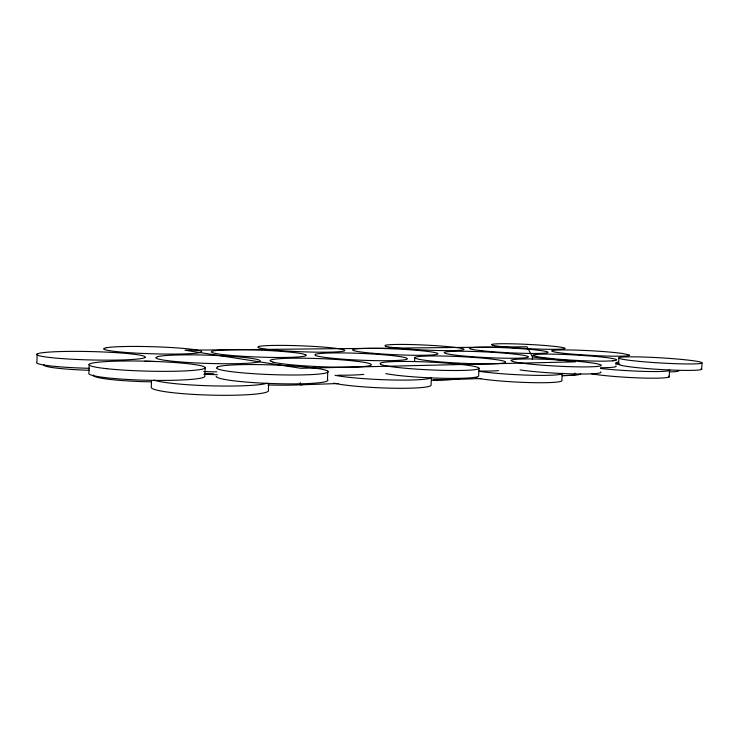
<?xml version="1.0" encoding="UTF-8"?>
<svg xmlns="http://www.w3.org/2000/svg" width="739" height="739" viewBox="0 0 739 739"><rect width="100%" height="100%" fill="white"/><g stroke="black" fill="none" stroke-linecap="round" stroke-linejoin="round"><path stroke-width="1.11" d="M37.116 353.953L36.95 362.045A54.298 4.536 1.3 0 0 89.437 368.308M89.16 364.262L88.948 373.019A58.067 5.367 1.4 0 0 145.01 380.188A58.067 5.367 1.4 0 0 204.851 376.188L205.128 367.597M268.636 383.615L268.396 390.183A58.658 6.097 1.6 0 1 211.169 395.134A58.658 6.097 1.6 0 1 151.301 387.227L151.495 380.53M300.302 382.645L300.21 384.853L338.268 383.523M327.793 371.135L327.46 379.55A55.905 5.247 2 0 1 276.127 383.67A55.905 5.247 2 0 1 216.148 376.511L216.315 376.373M414.579 361.463L414.764 357.491M479.02 368.327L478.632 375.939A49.605 4.212 2.7 0 1 441.312 378.239A49.605 4.212 2.7 0 1 385.804 373.601M532.348 359.108L532.468 356.955L526.981 346.767L184.962 350.221L300.847 368.29L575.422 361.842L532.468 356.955M574.794 373.019L574.665 375.246L561.982 375.698M701.117 368.632A41.827 2.79 3.4 0 1 671.372 370.036A41.827 2.79 3.4 0 1 621.12 365.343L618.525 364.484L618.903 358.239A41.846 2.577 3.4 0 1 673.848 358.748A41.846 2.577 3.4 0 1 690.605 363.957A41.846 2.577 3.4 0 1 621.499 359.043L618.903 358.239M669.128 376.992L669.543 370.47M701.634 369.398L702.05 363.071M431.668 380.252L481.255 378.516M333.779 383.144A51.434 4.887 2.5 0 0 390.266 388.16A51.434 4.887 2.5 0 0 431.04 385.379L431.41 377.49A51.462 4.536 2.5 0 1 391.596 379.966A51.462 4.536 2.5 0 1 335.016 375.292M580.568 373.509A43.01 3.353 3.1 0 1 562.518 375.532M475.87 378.017A46.492 3.935 3.1 0 0 529.447 382.571A46.492 3.935 3.1 0 0 561.862 380.299L562.259 373.195A46.52 3.658 3 0 1 532.366 375.273A46.52 3.658 3 0 1 479.269 371.301M459.159 378.784A47.065 4.092 2.6 0 1 453.728 379.375M451.483 379.523A47.065 4.092 2.6 0 1 433.137 379.828M669.303 369.676A42.862 2.984 3.4 0 1 648.583 371.495A42.862 2.984 3.4 0 1 600.539 368.447M615.578 364.105A42.862 2.984 3.4 0 1 619.809 364.29M668.897 376.133A42.844 3.215 3.4 0 1 642.477 378.035A42.844 3.215 3.4 0 1 591.486 373.842M267.148 383.144A58.686 5.663 1.7 0 1 211.382 385.841A58.686 5.663 1.7 0 1 153.86 380.095M203.853 374.331A58.686 5.663 1.7 0 1 217.321 374.728M311.673 383.901A52.765 5.034 1.9 0 1 307.11 384.391M302.879 384.686A52.765 5.034 1.9 0 1 267.952 384.945M213.626 373.722A49.43 4.323 1.7 0 1 204.694 373.509M89.317 370.294A51.342 4.388 1.3 0 1 43.961 364.419M151.458 381.86A54.695 5.145 1.4 0 1 93.483 374.941M618.672 363.311A39.924 2.568 3.3 0 1 615.365 362.969M678.781 370.96A39.915 2.771 3.4 0 1 669.294 371.929M615.901 365.971A41.892 2.91 3.2 0 1 600.576 367.708M600.65 371.929A45.171 3.409 3.2 0 1 572.346 373.869A45.171 3.409 3.2 0 1 520.08 369.916M618.737 362.295A39.065 2.522 3.2 0 1 616.585 362.313M498.576 370.655A45.578 3.547 2.8 0 1 479.02 371.052M618.525 364.484A41.827 2.79 3.4 0 1 618.755 363.773M363.727 374.377A50.621 4.36 2.2 0 1 337.871 375.209M155.947 361.537A49.014 3.834 1.6 0 1 144.862 361.195M216.878 371.865A52.164 4.471 1.8 0 1 203.779 371.514M315.331 354.351L315.091 355.228A46.345 3.39 2.4 0 0 385.204 360.715A46.345 3.39 2.4 0 0 386.756 355.062A46.345 3.39 2.4 0 0 315.331 354.351M258.632 346.517L257.846 347.265A43.592 2.965 2.2 0 0 322.139 352.198A43.592 2.965 2.2 0 0 327.192 347.404A43.592 2.965 2.2 0 0 258.632 346.517M217.95 366.729L216.435 367.939A55.933 4.85 2 0 0 297.29 374.987A55.933 4.85 2 0 0 307.082 367.191A55.933 4.85 2 0 0 217.95 366.729M527.738 357.205L527.35 357.445A42.206 2.79 2.9 0 1 486.16 357.556A42.206 2.79 2.9 0 1 445.211 353.334L444.204 352.558A42.206 2.79 2.9 0 1 480.96 351.727A42.206 2.79 2.9 0 1 526.658 355.967L528.44 356.771L527.738 357.205M157.97 356.54L155.874 357.547A52.192 4.12 1.8 0 0 228.933 363.736A52.192 4.12 1.8 0 0 242.512 357.288A52.192 4.12 1.8 0 0 157.97 356.54M106.231 347.755L103.709 348.586A49.042 3.547 1.7 0 0 170.312 354.092A49.042 3.547 1.7 0 0 186.57 348.706A49.042 3.547 1.7 0 0 106.231 347.755M612.862 360.817L606.968 361.103A41.911 2.688 3.1 0 1 555.663 358.988L539.294 357.131L532.847 355.441A41.911 2.688 3.1 0 1 571.543 354.766L592.17 356.133A41.911 2.688 3.1 0 1 612.862 360.817M593.897 355.57L573.436 354.221A39.084 2.328 3.1 0 1 553.539 351.755L551.673 351.062A39.084 2.328 3.1 0 1 577.408 350.157A39.084 2.328 3.1 0 1 621.961 353.399L629.388 354.914A39.084 2.328 3.1 0 1 593.897 355.57M419.447 359.394L415.549 358.378A45.596 3.279 2.8 0 1 470.946 357.242A45.596 3.279 2.8 0 1 495.823 363.68A45.596 3.279 2.8 0 1 419.447 359.394M305.826 354.923L303.018 353.953A47.472 3.473 2.1 0 0 224.656 349.944A47.472 3.473 2.1 0 0 243.029 356.309A47.472 3.473 2.1 0 0 305.826 354.923M273.005 362.147L270.271 361.002A50.649 4.018 2.3 0 1 338.693 359.634A50.649 4.018 2.3 0 1 356.106 366.969A50.649 4.018 2.3 0 1 273.005 362.147M492.765 345.242L491.49 344.633A36.765 2.097 2.9 0 1 543.682 345.399A36.765 2.097 2.9 0 1 551.857 349.335A36.765 2.097 2.9 0 1 492.765 345.242M512.755 361.436L511 360.521A45.199 3.15 3.1 0 1 574.443 361.029A45.199 3.15 3.1 0 1 585.759 366.904A45.199 3.15 3.1 0 1 512.755 361.436M145.315 357.214L143.966 356.106A54.326 4.194 1.4 0 0 57.587 351.653A54.326 4.194 1.4 0 0 66.455 358.905A54.326 4.194 1.4 0 0 145.315 357.214M385.416 346.166L385.001 345.492A39.703 2.494 2.7 0 1 444.435 346.314A39.703 2.494 2.7 0 1 447.141 350.637A39.703 2.494 2.7 0 1 385.416 346.166M380.567 364.336L380.095 363.292A49.624 3.889 2.7 0 1 454.55 363.791A49.624 3.889 2.7 0 1 457.58 370.498A49.624 3.889 2.7 0 1 380.567 364.336M372.253 353.224A42.751 2.891 2.6 0 0 437.904 353.852A42.751 2.891 2.6 0 0 375.569 348.374A42.751 2.891 2.6 0 0 372.253 353.224M482.364 350.794A39.287 2.411 2.9 0 0 547.091 352.808A39.287 2.411 2.9 0 0 496.765 347.441A39.287 2.411 2.9 0 0 482.364 350.794M106.749 368.687A58.095 4.961 1.5 0 0 203.428 368.835A58.095 4.961 1.5 0 0 131.006 360.983A58.095 4.961 1.5 0 0 106.749 368.687"/></g></svg>
